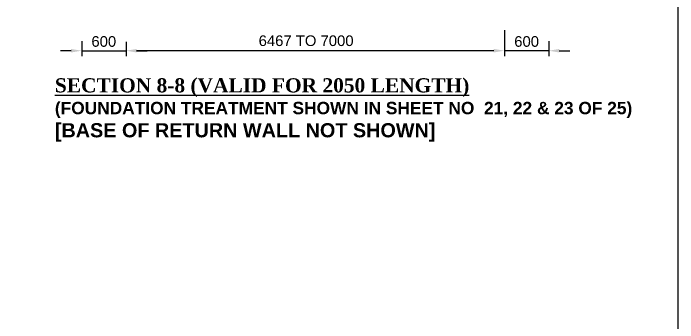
# Model space of a CAD drawing. Extents: x -358915 to 1258323, y -1667244 to -305611.
# Drawn here: x 642073 to 649573, y -1479253 to -1475756 of the extents above; entities that cross this region are included whole.
import ezdxf

# ---------------------------------------------------------------- set-up
doc = ezdxf.new("R2010")
doc.units = 0
doc.header["$LTSCALE"] = 300
doc.header["$MEASUREMENT"] = 0
doc.layers.get('DEFPOINTS').update_dxf_attribs({"linetype": 'CONTINUOUS'})
doc.layers.add('Dim', color=7, linetype='CONTINUOUS', lineweight=9)
doc.layers.add('LINE', color=7, linetype='CONTINUOUS')
doc.layers.add('TXT', color=7, linetype='CONTINUOUS')
doc.styles.add('Arial', font='arial.ttf')
doc.styles.add('DIM', font='isocp3.shx')
doc.dimstyles.new('dim_60', dxfattribs={"dimtxt": 120, "dimasz": 120, "dimexe": 60, "dimexo": 60, "dimgap": 50, "dimtad": 1, "dimdec": 0, "dimzin": 0, "dimdsep": 46, "dimtxsty": 'DIM', "dimcen": 0.09, "dimclrd": 5, "dimclre": 5, "dimclrt": 7, "dimadec": 0, "dimazin": 0, "dimtfac": 1, "dimtdec": 0, "dimtmove": 0, "dimatfit": 3, "dimfxl": 1, "dimtolj": 1, "dimtzin": 0, "dimarcsym": 0})

# ---------------------------------------------------------------- blocks, each defined once
blk = doc.blocks.new('*D1397')
at = {"layer": 'DEFPOINTS', "color": 0, "ltscale": 500, "transparency": 16777216}
for p in [(642845.5, -1476012.3), (643345.5, -1476019.8), (643345.5, -1476179.1)]:
    blk.add_point(p, dxfattribs=at)
at = {"layer": 'Dim', "color": 5, "lineweight": -2, "ltscale": 500, "transparency": 16777216}
for p, q in [((642845.5, -1476072.3), (642845.5, -1476239.1)), ((643345.5, -1476079.8), (643345.5, -1476239.1)), ((642725.5, -1476179.1), (642605.5, -1476179.1)), ((642845.5, -1476179.1), (643345.5, -1476179.1)), ((643465.5, -1476179.1), (643585.5, -1476179.1))]:
    blk.add_line(p, q, dxfattribs=at)
at = {"layer": 'Dim', "color": 5, "ltscale": 500, "transparency": 16777216}
for points in [[(642725.5, -1476159.1), (642725.5, -1476199.1), (642845.5, -1476179.1)], [(643465.5, -1476159.1), (643465.5, -1476199.1), (643345.5, -1476179.1)]]:
    blk.add_solid(points, dxfattribs=at)
at = {"layer": 'Dim', "color": 7, "ltscale": 500, "transparency": 16777216, "insert": (643094.5, -1476075.4), "char_height": 120, "attachment_point": 5, "style": 'Arial'}
blk.add_mtext('\\A1;600', dxfattribs=at)
blk = doc.blocks.new('*D1398')
at = {"layer": 'DEFPOINTS', "color": 0, "ltscale": 500, "transparency": 16777216}
for p in [(647616.6, -1476019.8), (648116.6, -1476012.3), (647616.6, -1476179.1)]:
    blk.add_point(p, dxfattribs=at)
at = {"layer": 'Dim', "color": 5, "lineweight": -2, "ltscale": 500, "transparency": 16777216}
for p, q in [((647616.6, -1476079.8), (647616.6, -1476239.1)), ((648116.6, -1476072.3), (648116.6, -1476239.1)), ((647496.6, -1476179.1), (647376.6, -1476179.1)), ((648116.6, -1476179.1), (647616.6, -1476179.1)), ((648236.6, -1476179.1), (648356.6, -1476179.1))]:
    blk.add_line(p, q, dxfattribs=at)
at = {"layer": 'Dim', "color": 5, "ltscale": 500, "transparency": 16777216}
for points in [[(647496.6, -1476159.1), (647496.6, -1476199.1), (647616.6, -1476179.1)], [(648236.6, -1476159.1), (648236.6, -1476199.1), (648116.6, -1476179.1)]]:
    blk.add_solid(points, dxfattribs=at)
at = {"layer": 'Dim', "color": 7, "ltscale": 500, "transparency": 16777216, "insert": (647867.6, -1476075.4), "char_height": 120, "attachment_point": 5, "style": 'Arial'}
blk.add_mtext('\\A1;600', dxfattribs=at)
blk = doc.blocks.new('*D1399')
at = {"layer": 'DEFPOINTS', "color": 0, "ltscale": 500, "transparency": 16777216}
for p in [(647617.8, -1475886.3), (643345.5, -1476019.8), (643345.5, -1476179.1)]:
    blk.add_point(p, dxfattribs=at)
at = {"layer": 'Dim', "color": 5, "lineweight": -2, "ltscale": 500, "transparency": 16777216}
for p, q in [((647617.8, -1475946.3), (647617.8, -1476239.1)), ((643345.5, -1476079.8), (643345.5, -1476239.1)), ((647497.8, -1476179.1), (643465.5, -1476179.1))]:
    blk.add_line(p, q, dxfattribs=at)
at = {"layer": 'Dim', "color": 5, "ltscale": 500, "transparency": 16777216}
for points in [[(643465.5, -1476159.1), (643465.5, -1476199.1), (643345.5, -1476179.1)], [(647497.8, -1476159.1), (647497.8, -1476199.1), (647617.8, -1476179.1)]]:
    blk.add_solid(points, dxfattribs=at)
at = {"layer": 'Dim', "color": 7, "ltscale": 500, "transparency": 16777216, "insert": (645378.3, -1476067), "char_height": 120, "attachment_point": 5, "style": 'Arial'}
blk.add_mtext('\\A1;6467 TO 7000', dxfattribs=at)

msp = doc.modelspace()

# ---------------------------------------------------------------- linework, layer by layer
at = {"layer": 'LINE'}
msp.add_lwpolyline([(649573, -1489454.2), (620720.6, -1489454.2), (620720.6, -1469051.5), (649573, -1469051.5)], close=True, dxfattribs=at)

# ---------------------------------------------------------------- texts
at = {"layer": 'TXT', "color": 0, "char_height": 120, "attachment_point": 4}
for s, insert, width in [('{\\fTimes New Roman|b1|i0|c0|p18;\\H1.333x;\\L\\C6;SECTION 8-8 (VALID FOR 2050 LENGTH)\\fArial|b0|i0|c0|p34; \\P\\fArial|b1|i0|c0|p34;\\H0.875x;\\l\\C7;(FOUNDATION TREATMENT SHOWN IN SHEET NO  21, 22 & 23 OF 25\\H1x;) }', (642542.4, -1476714.7), 7077.994), ('{\\fArial|b1|i0|c0|p34;\\H1.3333x;\\C6;[BASE OF RETURN WALL NOT SHOWN]}', (642542.4, -1477102), 5869.531)]:
    msp.add_mtext(s, dxfattribs=dict(at, insert=insert, width=width))

# ---------------------------------------------------------------- dimensions: what is measured, and where the dimension line sits
at = {"layer": 'Dim', "ltscale": 500}
for base, p1, p2, text, override, picture, middle in [((643345.5, -1476179.1), (647617.8, -1475886.3), (643345.5, -1476019.8), '6467 TO 7000', {"dimtxsty": 'Arial'}, '*D1399', (645378.3, -1476179.1)), ((647616.6, -1476179.1), (648116.6, -1476012.3), (647616.6, -1476019.8), '600', {"dimtxsty": 'Arial', "dimtmove": 2}, '*D1398', (647867.6, -1476075.4))]:
    dim = msp.add_linear_dim(base=base, p1=p1, p2=p2, angle=180, text=text, dimstyle='dim_60', override=override, dxfattribs=at)
    dim.commit()
    dim.dimension.update_dxf_attribs({"geometry": picture, "text_midpoint": middle, "dimtype": 160})
dim = msp.add_linear_dim(base=(643345.5, -1476179.1), p1=(642845.5, -1476012.3), p2=(643345.5, -1476019.8), text='600', dimstyle='dim_60', override={"dimtxsty": 'Arial', "dimtmove": 2}, dxfattribs=at)
dim.commit()
dim.dimension.update_dxf_attribs({"geometry": '*D1397', "text_midpoint": (643094.5, -1476075.4), "dimtype": 160})

doc.saveas('drawing.dxf')
